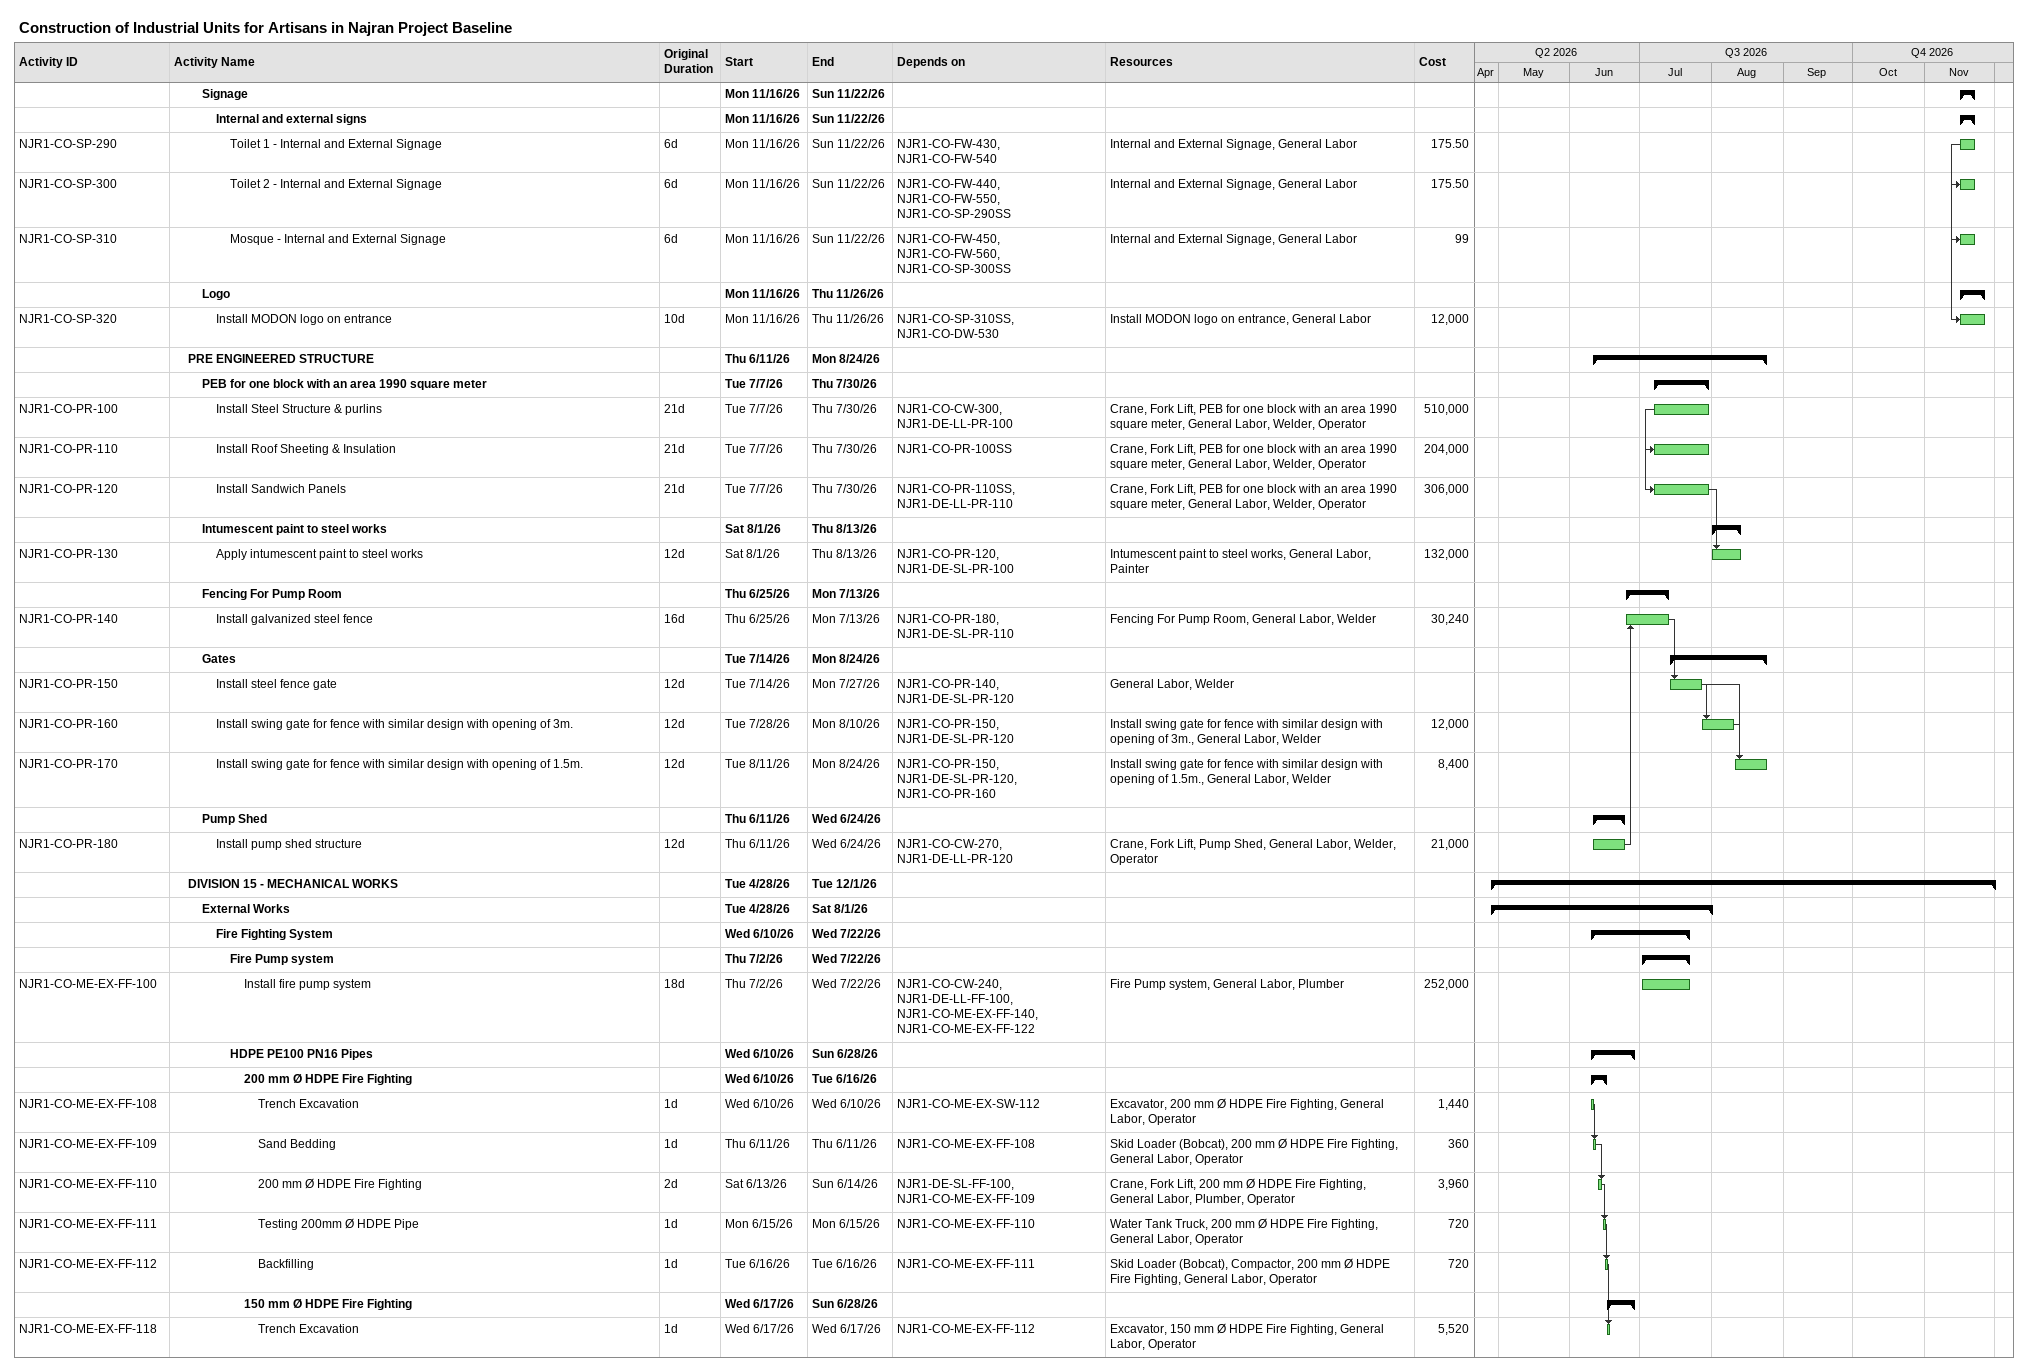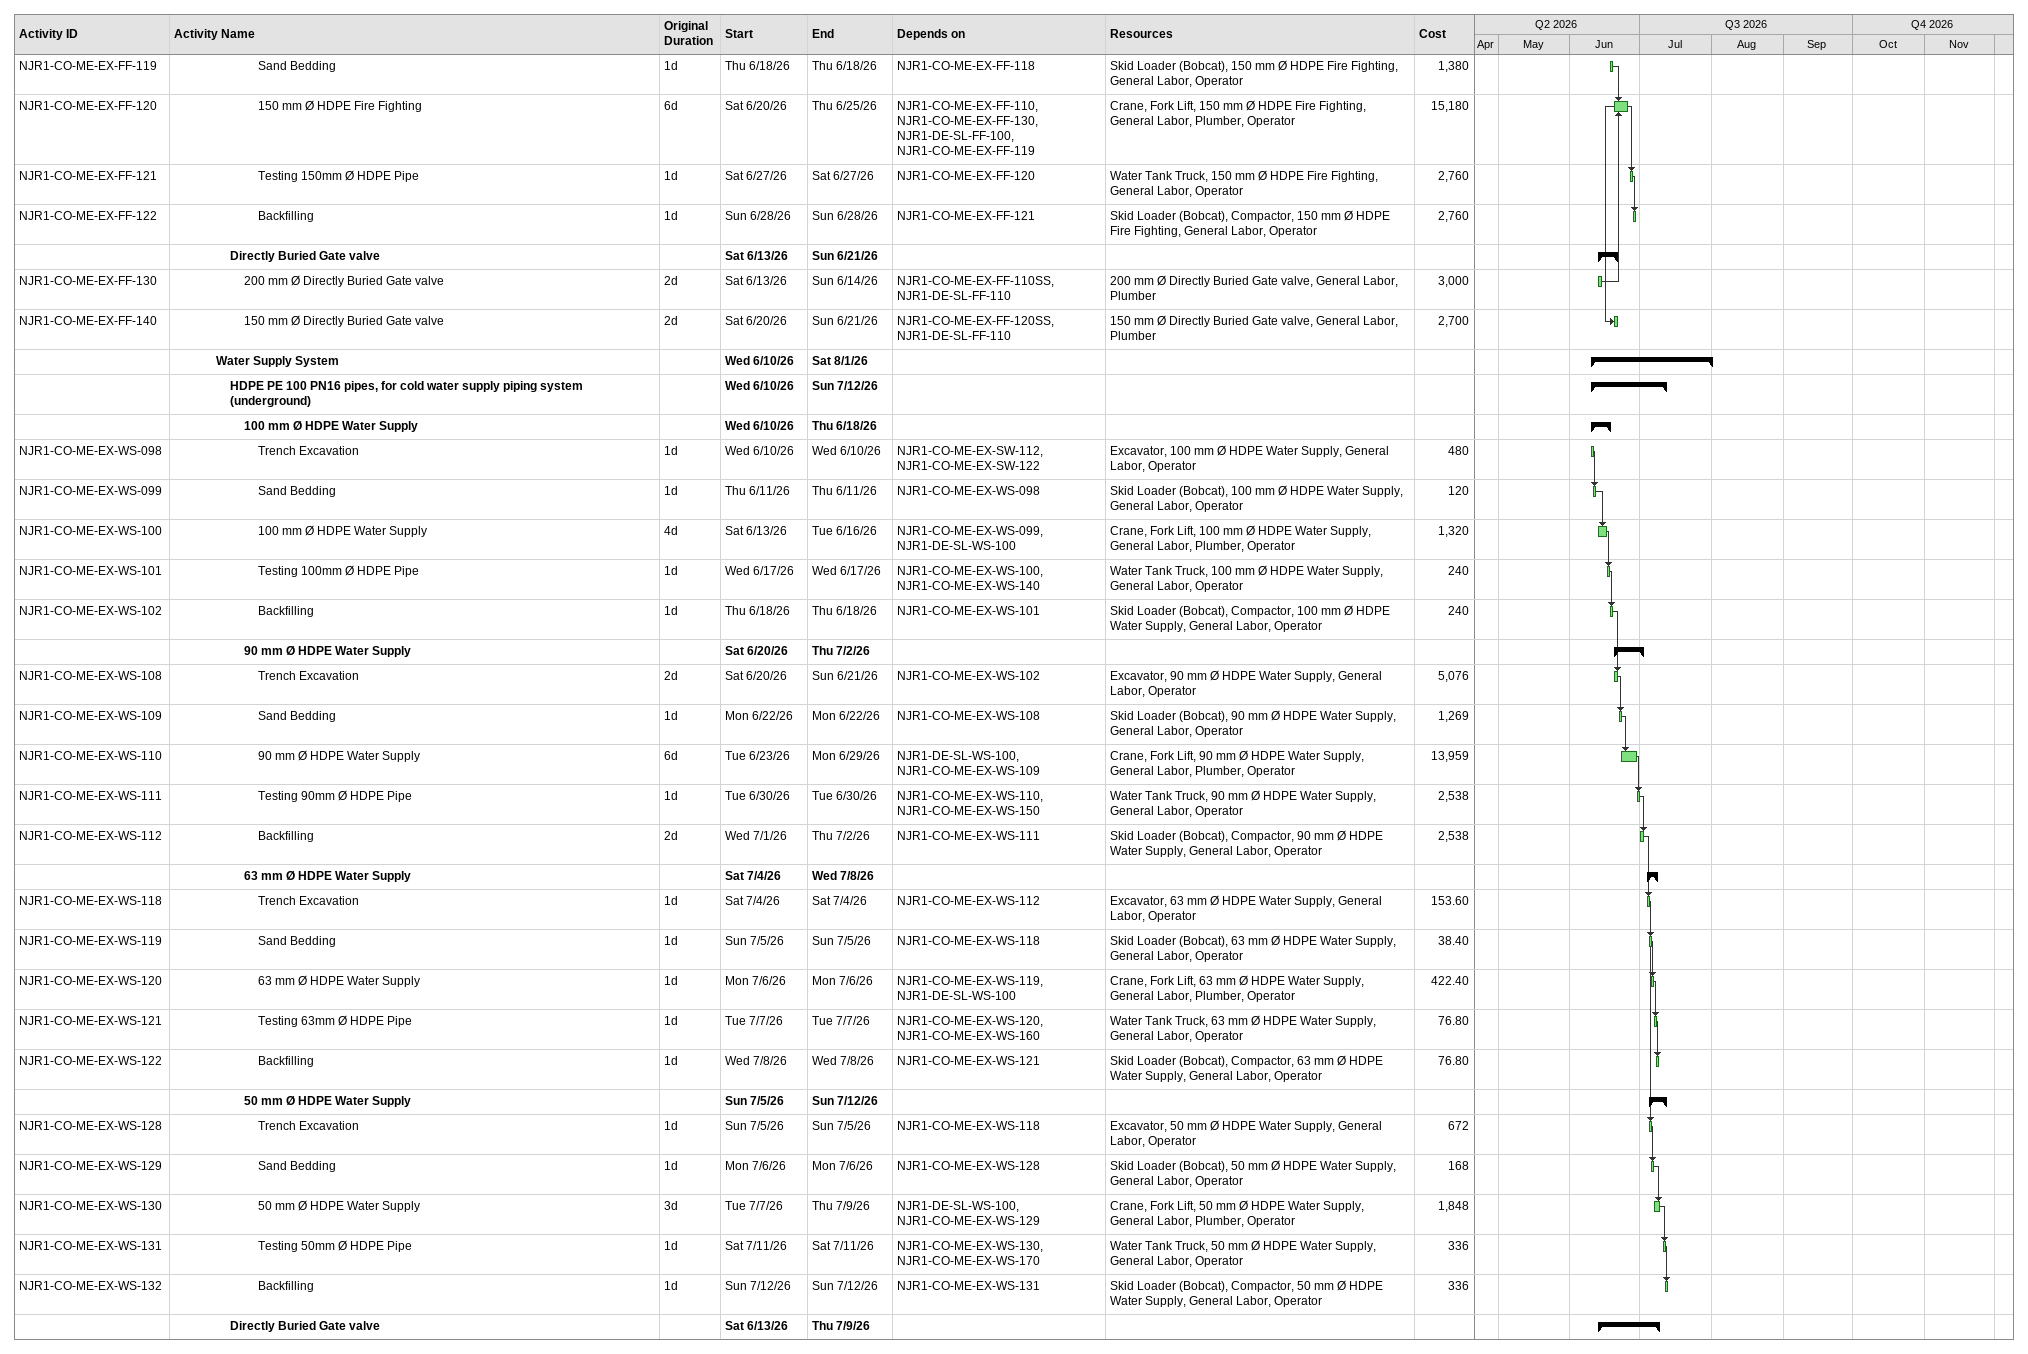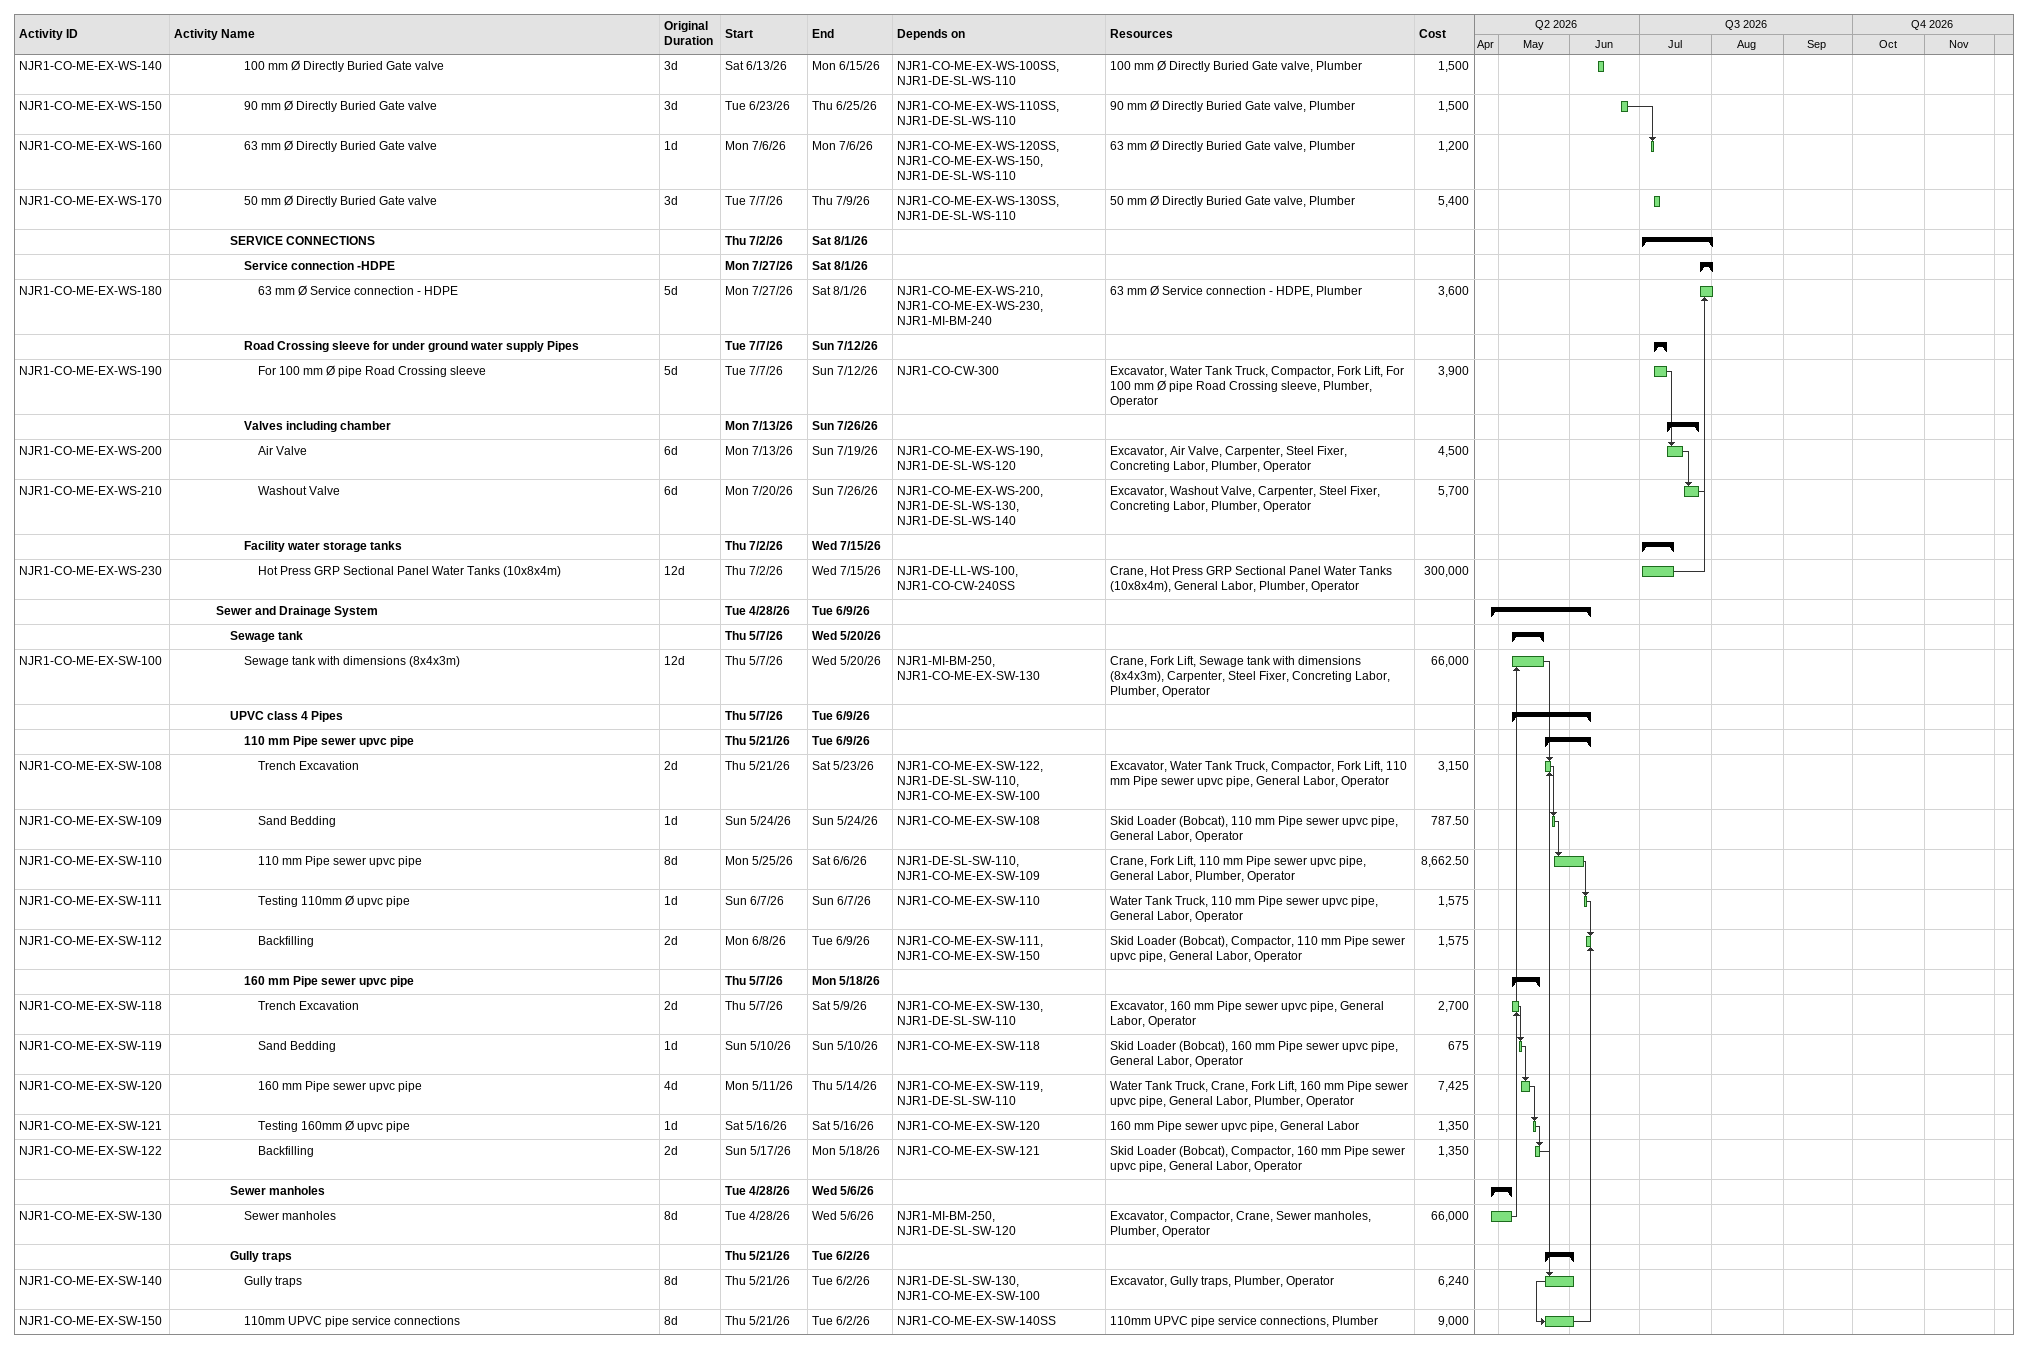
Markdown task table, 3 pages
Construction of Industrial Units for Artisans in Najran Project Baseline

| ID | Level | Task | Original duration | Start | Finish | Predecessors | Resources | Cost |
|---|---|---|---|---|---|---|---|---|
|  | 3 | **Signage** |  | 2026-11-16 | 2026-11-22 |  |  |  |
|  | 4 | **Internal and external signs** |  | 2026-11-16 | 2026-11-22 |  |  |  |
| NJR1-CO-SP-290 | 5 | Toilet 1 - Internal and External Signage | 6d | 2026-11-16 | 2026-11-22 | NJR1-CO-FW-430, NJR1-CO-FW-540 | Internal and External Signage, General Labor | 175.50 |
| NJR1-CO-SP-300 | 5 | Toilet 2 - Internal and External Signage | 6d | 2026-11-16 | 2026-11-22 | NJR1-CO-FW-440, NJR1-CO-FW-550, NJR1-CO-SP-290SS | Internal and External Signage, General Labor | 175.50 |
| NJR1-CO-SP-310 | 5 | Mosque - Internal and External Signage | 6d | 2026-11-16 | 2026-11-22 | NJR1-CO-FW-450, NJR1-CO-FW-560, NJR1-CO-SP-300SS | Internal and External Signage, General Labor | 99 |
|  | 3 | **Logo** |  | 2026-11-16 | 2026-11-26 |  |  |  |
| NJR1-CO-SP-320 | 4 | Install MODON logo on entrance | 10d | 2026-11-16 | 2026-11-26 | NJR1-CO-SP-310SS, NJR1-CO-DW-530 | Install MODON logo on entrance, General Labor | 12000 |
|  | 2 | **PRE ENGINEERED STRUCTURE** |  | 2026-06-11 | 2026-08-24 |  |  |  |
|  | 3 | **PEB for one block with an area 1990 square meter** |  | 2026-07-07 | 2026-07-30 |  |  |  |
| NJR1-CO-PR-100 | 4 | Install Steel Structure & purlins | 21d | 2026-07-07 | 2026-07-30 | NJR1-CO-CW-300, NJR1-DE-LL-PR-100 | Crane, Fork Lift, PEB for one block with an area 1990 square meter, General Labor, Welder, Operator | 510000 |
| NJR1-CO-PR-110 | 4 | Install Roof Sheeting & Insulation | 21d | 2026-07-07 | 2026-07-30 | NJR1-CO-PR-100SS | Crane, Fork Lift, PEB for one block with an area 1990 square meter, General Labor, Welder, Operator | 204000 |
| NJR1-CO-PR-120 | 4 | Install Sandwich Panels | 21d | 2026-07-07 | 2026-07-30 | NJR1-CO-PR-110SS, NJR1-DE-LL-PR-110 | Crane, Fork Lift, PEB for one block with an area 1990 square meter, General Labor, Welder, Operator | 306000 |
|  | 3 | **Intumescent paint to steel works** |  | 2026-08-01 | 2026-08-13 |  |  |  |
| NJR1-CO-PR-130 | 4 | Apply intumescent paint to steel works | 12d | 2026-08-01 | 2026-08-13 | NJR1-CO-PR-120, NJR1-DE-SL-PR-100 | Intumescent paint to steel works, General Labor, Painter | 132000 |
|  | 3 | **Fencing For Pump Room** |  | 2026-06-25 | 2026-07-13 |  |  |  |
| NJR1-CO-PR-140 | 4 | Install galvanized steel fence | 16d | 2026-06-25 | 2026-07-13 | NJR1-CO-PR-180, NJR1-DE-SL-PR-110 | Fencing For Pump Room, General Labor, Welder | 30240 |
|  | 3 | **Gates** |  | 2026-07-14 | 2026-08-24 |  |  |  |
| NJR1-CO-PR-150 | 4 | Install steel fence gate | 12d | 2026-07-14 | 2026-07-27 | NJR1-CO-PR-140, NJR1-DE-SL-PR-120 | General Labor, Welder |  |
| NJR1-CO-PR-160 | 4 | Install swing gate for fence with similar design with opening of 3m. | 12d | 2026-07-28 | 2026-08-10 | NJR1-CO-PR-150, NJR1-DE-SL-PR-120 | Install swing gate for fence with similar design with opening of 3m., General Labor, Welder | 12000 |
| NJR1-CO-PR-170 | 4 | Install swing gate for fence with similar design with opening of 1.5m. | 12d | 2026-08-11 | 2026-08-24 | NJR1-CO-PR-150, NJR1-DE-SL-PR-120, NJR1-CO-PR-160 | Install swing gate for fence with similar design with opening of 1.5m., General Labor, Welder | 8400 |
|  | 3 | **Pump Shed** |  | 2026-06-11 | 2026-06-24 |  |  |  |
| NJR1-CO-PR-180 | 4 | Install pump shed structure | 12d | 2026-06-11 | 2026-06-24 | NJR1-CO-CW-270, NJR1-DE-LL-PR-120 | Crane, Fork Lift, Pump Shed, General Labor, Welder, Operator | 21000 |
|  | 2 | **DIVISION 15 - MECHANICAL WORKS** |  | 2026-04-28 | 2026-12-01 |  |  |  |
|  | 3 | **External Works** |  | 2026-04-28 | 2026-08-01 |  |  |  |
|  | 4 | **Fire Fighting System** |  | 2026-06-10 | 2026-07-22 |  |  |  |
|  | 5 | **Fire Pump system** |  | 2026-07-02 | 2026-07-22 |  |  |  |
| NJR1-CO-ME-EX-FF-100 | 6 | Install fire pump system | 18d | 2026-07-02 | 2026-07-22 | NJR1-CO-CW-240, NJR1-DE-LL-FF-100, NJR1-CO-ME-EX-FF-140, NJR1-CO-ME-EX-FF-122 | Fire Pump system, General Labor, Plumber | 252000 |
|  | 5 | **HDPE PE100 PN16 Pipes** |  | 2026-06-10 | 2026-06-28 |  |  |  |
|  | 6 | **200 mm Ø HDPE Fire Fighting** |  | 2026-06-10 | 2026-06-16 |  |  |  |
| NJR1-CO-ME-EX-FF-108 | 7 | Trench Excavation | 1d | 2026-06-10 | 2026-06-10 | NJR1-CO-ME-EX-SW-112 | Excavator, 200 mm Ø HDPE Fire Fighting, General Labor, Operator | 1440 |
| NJR1-CO-ME-EX-FF-109 | 7 | Sand Bedding | 1d | 2026-06-11 | 2026-06-11 | NJR1-CO-ME-EX-FF-108 | Skid Loader (Bobcat), 200 mm Ø HDPE Fire Fighting, General Labor, Operator | 360 |
| NJR1-CO-ME-EX-FF-110 | 7 | 200 mm Ø HDPE Fire Fighting | 2d | 2026-06-13 | 2026-06-14 | NJR1-DE-SL-FF-100, NJR1-CO-ME-EX-FF-109 | Crane, Fork Lift, 200 mm Ø HDPE Fire Fighting, General Labor, Plumber, Operator | 3960 |
| NJR1-CO-ME-EX-FF-111 | 7 | Testing 200mm Ø HDPE Pipe | 1d | 2026-06-15 | 2026-06-15 | NJR1-CO-ME-EX-FF-110 | Water Tank Truck, 200 mm Ø HDPE Fire Fighting, General Labor, Operator | 720 |
| NJR1-CO-ME-EX-FF-112 | 7 | Backfilling | 1d | 2026-06-16 | 2026-06-16 | NJR1-CO-ME-EX-FF-111 | Skid Loader (Bobcat), Compactor, 200 mm Ø HDPE Fire Fighting, General Labor, Operator | 720 |
|  | 6 | **150 mm Ø HDPE Fire Fighting** |  | 2026-06-17 | 2026-06-28 |  |  |  |
| NJR1-CO-ME-EX-FF-118 | 7 | Trench Excavation | 1d | 2026-06-17 | 2026-06-17 | NJR1-CO-ME-EX-FF-112 | Excavator, 150 mm Ø HDPE Fire Fighting, General Labor, Operator | 5520 |
| NJR1-CO-ME-EX-FF-119 | 7 | Sand Bedding | 1d | 2026-06-18 | 2026-06-18 | NJR1-CO-ME-EX-FF-118 | Skid Loader (Bobcat), 150 mm Ø HDPE Fire Fighting, General Labor, Operator | 1380 |
| NJR1-CO-ME-EX-FF-120 | 7 | 150 mm Ø HDPE Fire Fighting | 6d | 2026-06-20 | 2026-06-25 | NJR1-CO-ME-EX-FF-110, NJR1-CO-ME-EX-FF-130, NJR1-DE-SL-FF-100, NJR1-CO-ME-EX-FF-119 | Crane, Fork Lift, 150 mm Ø HDPE Fire Fighting, General Labor, Plumber, Operator | 15180 |
| NJR1-CO-ME-EX-FF-121 | 7 | Testing 150mm Ø HDPE Pipe | 1d | 2026-06-27 | 2026-06-27 | NJR1-CO-ME-EX-FF-120 | Water Tank Truck, 150 mm Ø HDPE Fire Fighting, General Labor, Operator | 2760 |
| NJR1-CO-ME-EX-FF-122 | 7 | Backfilling | 1d | 2026-06-28 | 2026-06-28 | NJR1-CO-ME-EX-FF-121 | Skid Loader (Bobcat), Compactor, 150 mm Ø HDPE Fire Fighting, General Labor, Operator | 2760 |
|  | 5 | **Directly Buried Gate valve** |  | 2026-06-13 | 2026-06-21 |  |  |  |
| NJR1-CO-ME-EX-FF-130 | 6 | 200 mm Ø Directly Buried Gate valve | 2d | 2026-06-13 | 2026-06-14 | NJR1-CO-ME-EX-FF-110SS, NJR1-DE-SL-FF-110 | 200 mm Ø Directly Buried Gate valve, General Labor, Plumber | 3000 |
| NJR1-CO-ME-EX-FF-140 | 6 | 150 mm Ø Directly Buried Gate valve | 2d | 2026-06-20 | 2026-06-21 | NJR1-CO-ME-EX-FF-120SS, NJR1-DE-SL-FF-110 | 150 mm Ø Directly Buried Gate valve, General Labor, Plumber | 2700 |
|  | 4 | **Water Supply System** |  | 2026-06-10 | 2026-08-01 |  |  |  |
|  | 5 | **HDPE PE 100 PN16 pipes, for cold water supply piping system (underground)** |  | 2026-06-10 | 2026-07-12 |  |  |  |
|  | 6 | **100 mm Ø HDPE Water Supply** |  | 2026-06-10 | 2026-06-18 |  |  |  |
| NJR1-CO-ME-EX-WS-098 | 7 | Trench Excavation | 1d | 2026-06-10 | 2026-06-10 | NJR1-CO-ME-EX-SW-112, NJR1-CO-ME-EX-SW-122 | Excavator, 100 mm Ø HDPE Water Supply, General Labor, Operator | 480 |
| NJR1-CO-ME-EX-WS-099 | 7 | Sand Bedding | 1d | 2026-06-11 | 2026-06-11 | NJR1-CO-ME-EX-WS-098 | Skid Loader (Bobcat), 100 mm Ø HDPE Water Supply, General Labor, Operator | 120 |
| NJR1-CO-ME-EX-WS-100 | 7 | 100 mm Ø HDPE Water Supply | 4d | 2026-06-13 | 2026-06-16 | NJR1-CO-ME-EX-WS-099, NJR1-DE-SL-WS-100 | Crane, Fork Lift, 100 mm Ø HDPE Water Supply, General Labor, Plumber, Operator | 1320 |
| NJR1-CO-ME-EX-WS-101 | 7 | Testing 100mm Ø HDPE Pipe | 1d | 2026-06-17 | 2026-06-17 | NJR1-CO-ME-EX-WS-100, NJR1-CO-ME-EX-WS-140 | Water Tank Truck, 100 mm Ø HDPE Water Supply, General Labor, Operator | 240 |
| NJR1-CO-ME-EX-WS-102 | 7 | Backfilling | 1d | 2026-06-18 | 2026-06-18 | NJR1-CO-ME-EX-WS-101 | Skid Loader (Bobcat), Compactor, 100 mm Ø HDPE Water Supply, General Labor, Operator | 240 |
|  | 6 | **90 mm Ø HDPE Water Supply** |  | 2026-06-20 | 2026-07-02 |  |  |  |
| NJR1-CO-ME-EX-WS-108 | 7 | Trench Excavation | 2d | 2026-06-20 | 2026-06-21 | NJR1-CO-ME-EX-WS-102 | Excavator, 90 mm Ø HDPE Water Supply, General Labor, Operator | 5076 |
| NJR1-CO-ME-EX-WS-109 | 7 | Sand Bedding | 1d | 2026-06-22 | 2026-06-22 | NJR1-CO-ME-EX-WS-108 | Skid Loader (Bobcat), 90 mm Ø HDPE Water Supply, General Labor, Operator | 1269 |
| NJR1-CO-ME-EX-WS-110 | 7 | 90 mm Ø HDPE Water Supply | 6d | 2026-06-23 | 2026-06-29 | NJR1-DE-SL-WS-100, NJR1-CO-ME-EX-WS-109 | Crane, Fork Lift, 90 mm Ø HDPE Water Supply, General Labor, Plumber, Operator | 13959 |
| NJR1-CO-ME-EX-WS-111 | 7 | Testing 90mm Ø HDPE Pipe | 1d | 2026-06-30 | 2026-06-30 | NJR1-CO-ME-EX-WS-110, NJR1-CO-ME-EX-WS-150 | Water Tank Truck, 90 mm Ø HDPE Water Supply, General Labor, Operator | 2538 |
| NJR1-CO-ME-EX-WS-112 | 7 | Backfilling | 2d | 2026-07-01 | 2026-07-02 | NJR1-CO-ME-EX-WS-111 | Skid Loader (Bobcat), Compactor, 90 mm Ø HDPE Water Supply, General Labor, Operator | 2538 |
|  | 6 | **63 mm Ø HDPE Water Supply** |  | 2026-07-04 | 2026-07-08 |  |  |  |
| NJR1-CO-ME-EX-WS-118 | 7 | Trench Excavation | 1d | 2026-07-04 | 2026-07-04 | NJR1-CO-ME-EX-WS-112 | Excavator, 63 mm Ø HDPE Water Supply, General Labor, Operator | 153.60 |
| NJR1-CO-ME-EX-WS-119 | 7 | Sand Bedding | 1d | 2026-07-05 | 2026-07-05 | NJR1-CO-ME-EX-WS-118 | Skid Loader (Bobcat), 63 mm Ø HDPE Water Supply, General Labor, Operator | 38.40 |
| NJR1-CO-ME-EX-WS-120 | 7 | 63 mm Ø HDPE Water Supply | 1d | 2026-07-06 | 2026-07-06 | NJR1-CO-ME-EX-WS-119, NJR1-DE-SL-WS-100 | Crane, Fork Lift, 63 mm Ø HDPE Water Supply, General Labor, Plumber, Operator | 422.40 |
| NJR1-CO-ME-EX-WS-121 | 7 | Testing 63mm Ø HDPE Pipe | 1d | 2026-07-07 | 2026-07-07 | NJR1-CO-ME-EX-WS-120, NJR1-CO-ME-EX-WS-160 | Water Tank Truck, 63 mm Ø HDPE Water Supply, General Labor, Operator | 76.80 |
| NJR1-CO-ME-EX-WS-122 | 7 | Backfilling | 1d | 2026-07-08 | 2026-07-08 | NJR1-CO-ME-EX-WS-121 | Skid Loader (Bobcat), Compactor, 63 mm Ø HDPE Water Supply, General Labor, Operator | 76.80 |
|  | 6 | **50 mm Ø HDPE Water Supply** |  | 2026-07-05 | 2026-07-12 |  |  |  |
| NJR1-CO-ME-EX-WS-128 | 7 | Trench Excavation | 1d | 2026-07-05 | 2026-07-05 | NJR1-CO-ME-EX-WS-118 | Excavator, 50 mm Ø HDPE Water Supply, General Labor, Operator | 672 |
| NJR1-CO-ME-EX-WS-129 | 7 | Sand Bedding | 1d | 2026-07-06 | 2026-07-06 | NJR1-CO-ME-EX-WS-128 | Skid Loader (Bobcat), 50 mm Ø HDPE Water Supply, General Labor, Operator | 168 |
| NJR1-CO-ME-EX-WS-130 | 7 | 50 mm Ø HDPE Water Supply | 3d | 2026-07-07 | 2026-07-09 | NJR1-DE-SL-WS-100, NJR1-CO-ME-EX-WS-129 | Crane, Fork Lift, 50 mm Ø HDPE Water Supply, General Labor, Plumber, Operator | 1848 |
| NJR1-CO-ME-EX-WS-131 | 7 | Testing 50mm Ø HDPE Pipe | 1d | 2026-07-11 | 2026-07-11 | NJR1-CO-ME-EX-WS-130, NJR1-CO-ME-EX-WS-170 | Water Tank Truck, 50 mm Ø HDPE Water Supply, General Labor, Operator | 336 |
| NJR1-CO-ME-EX-WS-132 | 7 | Backfilling | 1d | 2026-07-12 | 2026-07-12 | NJR1-CO-ME-EX-WS-131 | Skid Loader (Bobcat), Compactor, 50 mm Ø HDPE Water Supply, General Labor, Operator | 336 |
|  | 5 | **Directly Buried Gate valve** |  | 2026-06-13 | 2026-07-09 |  |  |  |
| NJR1-CO-ME-EX-WS-140 | 6 | 100 mm Ø Directly Buried Gate valve | 3d | 2026-06-13 | 2026-06-15 | NJR1-CO-ME-EX-WS-100SS, NJR1-DE-SL-WS-110 | 100 mm Ø Directly Buried Gate valve, Plumber | 1500 |
| NJR1-CO-ME-EX-WS-150 | 6 | 90 mm Ø Directly Buried Gate valve | 3d | 2026-06-23 | 2026-06-25 | NJR1-CO-ME-EX-WS-110SS, NJR1-DE-SL-WS-110 | 90 mm Ø Directly Buried Gate valve, Plumber | 1500 |
| NJR1-CO-ME-EX-WS-160 | 6 | 63 mm Ø Directly Buried Gate valve | 1d | 2026-07-06 | 2026-07-06 | NJR1-CO-ME-EX-WS-120SS, NJR1-CO-ME-EX-WS-150, NJR1-DE-SL-WS-110 | 63 mm Ø Directly Buried Gate valve, Plumber | 1200 |
| NJR1-CO-ME-EX-WS-170 | 6 | 50 mm Ø Directly Buried Gate valve | 3d | 2026-07-07 | 2026-07-09 | NJR1-CO-ME-EX-WS-130SS, NJR1-DE-SL-WS-110 | 50 mm Ø Directly Buried Gate valve, Plumber | 5400 |
|  | 5 | **SERVICE CONNECTIONS** |  | 2026-07-02 | 2026-08-01 |  |  |  |
|  | 6 | **Service connection -HDPE** |  | 2026-07-27 | 2026-08-01 |  |  |  |
| NJR1-CO-ME-EX-WS-180 | 7 | 63 mm Ø Service connection - HDPE | 5d | 2026-07-27 | 2026-08-01 | NJR1-CO-ME-EX-WS-210, NJR1-CO-ME-EX-WS-230, NJR1-MI-BM-240 | 63 mm Ø Service connection - HDPE, Plumber | 3600 |
|  | 6 | **Road Crossing sleeve for under ground water supply Pipes** |  | 2026-07-07 | 2026-07-12 |  |  |  |
| NJR1-CO-ME-EX-WS-190 | 7 | For 100 mm Ø pipe Road Crossing sleeve | 5d | 2026-07-07 | 2026-07-12 | NJR1-CO-CW-300 | Excavator, Water Tank Truck, Compactor, Fork Lift, For 100 mm Ø pipe Road Crossing sleeve, Plumber, Operator | 3900 |
|  | 6 | **Valves including chamber** |  | 2026-07-13 | 2026-07-26 |  |  |  |
| NJR1-CO-ME-EX-WS-200 | 7 | Air Valve | 6d | 2026-07-13 | 2026-07-19 | NJR1-CO-ME-EX-WS-190, NJR1-DE-SL-WS-120 | Excavator, Air Valve, Carpenter, Steel Fixer, Concreting Labor, Plumber, Operator | 4500 |
| NJR1-CO-ME-EX-WS-210 | 7 | Washout Valve | 6d | 2026-07-20 | 2026-07-26 | NJR1-CO-ME-EX-WS-200, NJR1-DE-SL-WS-130, NJR1-DE-SL-WS-140 | Excavator, Washout Valve, Carpenter, Steel Fixer, Concreting Labor, Plumber, Operator | 5700 |
|  | 6 | **Facility water storage tanks** |  | 2026-07-02 | 2026-07-15 |  |  |  |
| NJR1-CO-ME-EX-WS-230 | 7 | Hot Press GRP Sectional Panel Water Tanks (10x8x4m) | 12d | 2026-07-02 | 2026-07-15 | NJR1-DE-LL-WS-100, NJR1-CO-CW-240SS | Crane, Hot Press GRP Sectional Panel Water Tanks (10x8x4m), General Labor, Plumber, Operator | 300000 |
|  | 4 | **Sewer and Drainage System** |  | 2026-04-28 | 2026-06-09 |  |  |  |
|  | 5 | **Sewage tank** |  | 2026-05-07 | 2026-05-20 |  |  |  |
| NJR1-CO-ME-EX-SW-100 | 6 | Sewage tank with dimensions (8x4x3m) | 12d | 2026-05-07 | 2026-05-20 | NJR1-MI-BM-250, NJR1-CO-ME-EX-SW-130 | Crane, Fork Lift, Sewage tank with dimensions (8x4x3m), Carpenter, Steel Fixer, Concreting Labor, Plumber, Operator | 66000 |
|  | 5 | **UPVC class 4 Pipes** |  | 2026-05-07 | 2026-06-09 |  |  |  |
|  | 6 | **110 mm Pipe sewer upvc pipe** |  | 2026-05-21 | 2026-06-09 |  |  |  |
| NJR1-CO-ME-EX-SW-108 | 7 | Trench Excavation | 2d | 2026-05-21 | 2026-05-23 | NJR1-CO-ME-EX-SW-122, NJR1-DE-SL-SW-110, NJR1-CO-ME-EX-SW-100 | Excavator, Water Tank Truck, Compactor, Fork Lift, 110 mm Pipe sewer upvc pipe, General Labor, Operator | 3150 |
| NJR1-CO-ME-EX-SW-109 | 7 | Sand Bedding | 1d | 2026-05-24 | 2026-05-24 | NJR1-CO-ME-EX-SW-108 | Skid Loader (Bobcat), 110 mm Pipe sewer upvc pipe, General Labor, Operator | 787.50 |
| NJR1-CO-ME-EX-SW-110 | 7 | 110 mm Pipe sewer upvc pipe | 8d | 2026-05-25 | 2026-06-06 | NJR1-DE-SL-SW-110, NJR1-CO-ME-EX-SW-109 | Crane, Fork Lift, 110 mm Pipe sewer upvc pipe, General Labor, Plumber, Operator | 8662.50 |
| NJR1-CO-ME-EX-SW-111 | 7 | Testing 110mm Ø upvc pipe | 1d | 2026-06-07 | 2026-06-07 | NJR1-CO-ME-EX-SW-110 | Water Tank Truck, 110 mm Pipe sewer upvc pipe, General Labor, Operator | 1575 |
| NJR1-CO-ME-EX-SW-112 | 7 | Backfilling | 2d | 2026-06-08 | 2026-06-09 | NJR1-CO-ME-EX-SW-111, NJR1-CO-ME-EX-SW-150 | Skid Loader (Bobcat), Compactor, 110 mm Pipe sewer upvc pipe, General Labor, Operator | 1575 |
|  | 6 | **160 mm Pipe sewer upvc pipe** |  | 2026-05-07 | 2026-05-18 |  |  |  |
| NJR1-CO-ME-EX-SW-118 | 7 | Trench Excavation | 2d | 2026-05-07 | 2026-05-09 | NJR1-CO-ME-EX-SW-130, NJR1-DE-SL-SW-110 | Excavator, 160 mm Pipe sewer upvc pipe, General Labor, Operator | 2700 |
| NJR1-CO-ME-EX-SW-119 | 7 | Sand Bedding | 1d | 2026-05-10 | 2026-05-10 | NJR1-CO-ME-EX-SW-118 | Skid Loader (Bobcat), 160 mm Pipe sewer upvc pipe, General Labor, Operator | 675 |
| NJR1-CO-ME-EX-SW-120 | 7 | 160 mm Pipe sewer upvc pipe | 4d | 2026-05-11 | 2026-05-14 | NJR1-CO-ME-EX-SW-119, NJR1-DE-SL-SW-110 | Water Tank Truck, Crane, Fork Lift, 160 mm Pipe sewer upvc pipe, General Labor, Plumber, Operator | 7425 |
| NJR1-CO-ME-EX-SW-121 | 7 | Testing 160mm Ø upvc pipe | 1d | 2026-05-16 | 2026-05-16 | NJR1-CO-ME-EX-SW-120 | 160 mm Pipe sewer upvc pipe, General Labor | 1350 |
| NJR1-CO-ME-EX-SW-122 | 7 | Backfilling | 2d | 2026-05-17 | 2026-05-18 | NJR1-CO-ME-EX-SW-121 | Skid Loader (Bobcat), Compactor, 160 mm Pipe sewer upvc pipe, General Labor, Operator | 1350 |
|  | 5 | **Sewer manholes** |  | 2026-04-28 | 2026-05-06 |  |  |  |
| NJR1-CO-ME-EX-SW-130 | 6 | Sewer manholes | 8d | 2026-04-28 | 2026-05-06 | NJR1-MI-BM-250, NJR1-DE-SL-SW-120 | Excavator, Compactor, Crane, Sewer manholes, Plumber, Operator | 66000 |
|  | 5 | **Gully traps** |  | 2026-05-21 | 2026-06-02 |  |  |  |
| NJR1-CO-ME-EX-SW-140 | 6 | Gully traps | 8d | 2026-05-21 | 2026-06-02 | NJR1-DE-SL-SW-130, NJR1-CO-ME-EX-SW-100 | Excavator, Gully traps, Plumber, Operator | 6240 |
| NJR1-CO-ME-EX-SW-150 | 6 | 110mm UPVC pipe service connections | 8d | 2026-05-21 | 2026-06-02 | NJR1-CO-ME-EX-SW-140SS | 110mm UPVC pipe service connections, Plumber | 9000 |
